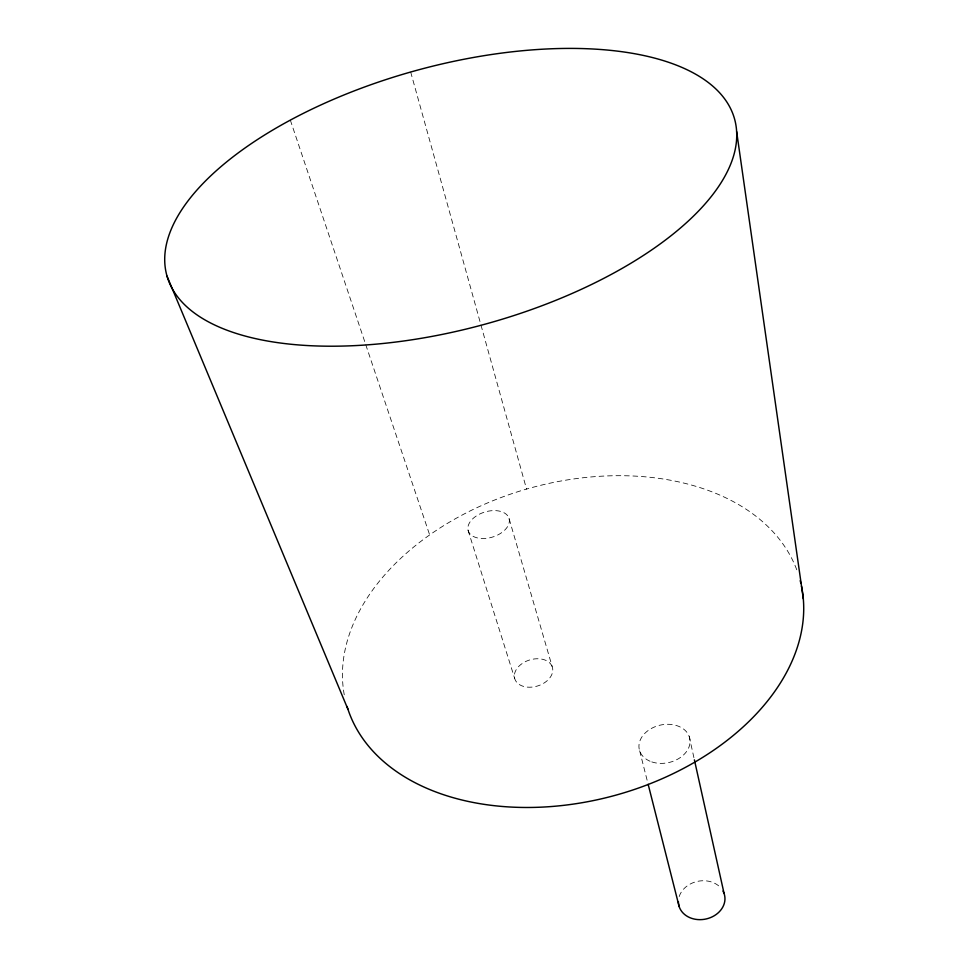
<?xml version="1.0" encoding="UTF-8"?>
<svg xmlns="http://www.w3.org/2000/svg" width="968" height="968" viewBox="0 0 968 968"><rect width="100%" height="100%" fill="white"/><g stroke="black" fill="none" stroke-linecap="round" stroke-linejoin="round"><path stroke-width="0.73" stroke-dasharray="4.84 3.63" d="M290.327 120.105L365.275 343.253M365.759 344.681L429.659 534.929M468.076 530.355L514.661 678.35M509.059 518.497A21.332 13.104 -16.8 0 1 481.507 538.498A21.332 13.104 -16.8 0 1 475.252 516.694A21.332 13.104 -16.8 0 1 509.059 518.497L552.413 667.363A19.662 13.6 -17.2 0 1 527.403 687.123A19.662 13.6 -17.2 0 1 520.905 664.471A19.662 13.6 -17.2 0 1 552.413 667.363M410.674 72.019L526.531 489.082M639.666 750.841L647.786 782.858M689.192 736.37L694.08 758.38M344.257 694.806A235.163 159.417 -15.4 0 1 531.311 487.739A235.163 159.417 -15.4 0 1 797.16 570.866M679.197 896.562A23.438 19.287 -11.3 0 1 697.686 881.328A23.438 19.287 -11.3 0 1 720.797 887.898M651.791 761.901A25.846 19.191 -12.5 0 0 690.075 741.306A25.846 19.191 -12.5 0 0 651.658 728.311A25.846 19.191 -12.5 0 0 651.791 761.901"/><path stroke-width="1.45" d="M167.004 276.146L347.972 709.326M648.161 784.322L679.161 906.58M694.395 759.844L724.052 893.379M736.636 131.588A294.453 131.442 -15.4 0 1 314.334 345.879A294.453 131.442 -15.4 0 1 301.169 114.454A294.453 131.442 -15.4 0 1 736.636 131.588L803.319 598.805M800.209 580.667A235.163 159.417 -15.4 0 1 800.887 583.389M801.48 586.148A235.163 159.417 -15.4 0 1 612.078 796.18A235.163 159.417 -15.4 0 1 347.064 706.458M723.011 891.068A23.438 19.287 -11.3 0 1 706.434 918.898A23.438 19.287 -11.3 0 1 678.386 901.619"/></g></svg>
